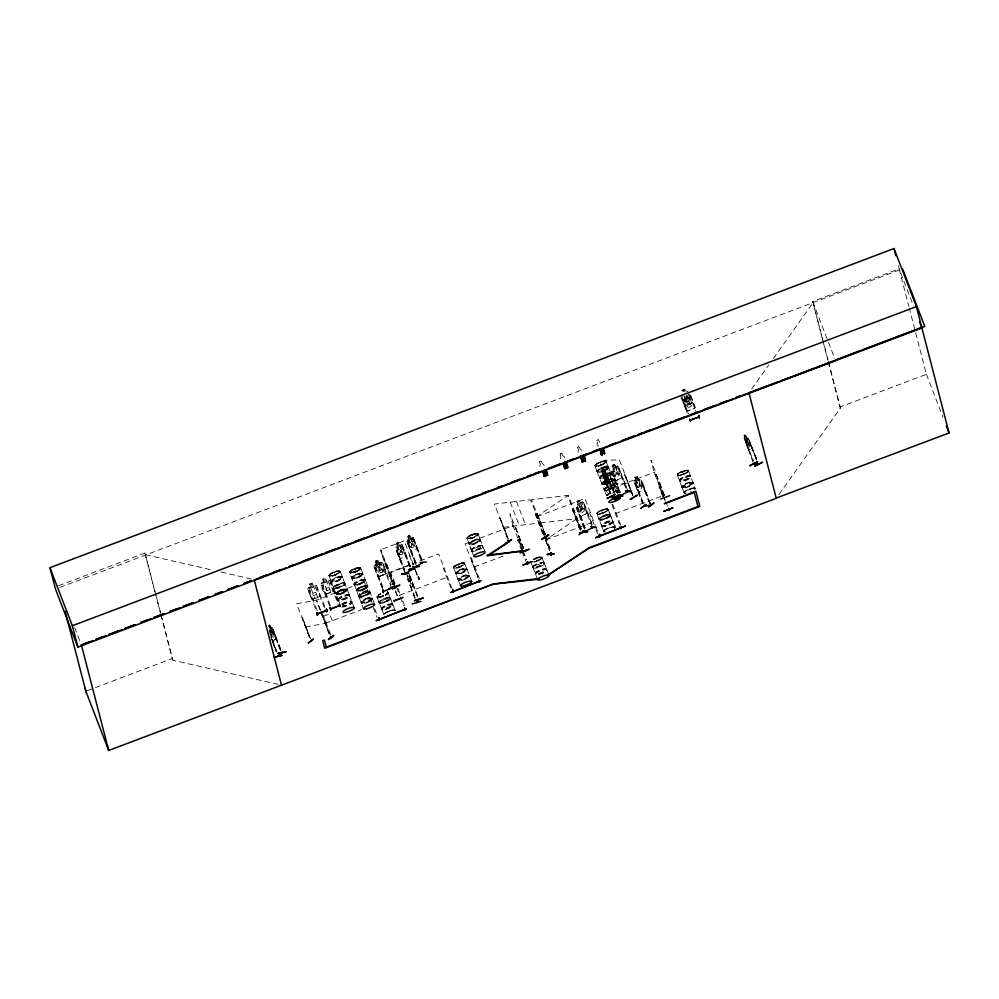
<?xml version="1.0" encoding="UTF-8"?>
<svg xmlns="http://www.w3.org/2000/svg" width="999" height="999" viewBox="0 0 999 999"><rect width="100%" height="100%" fill="white"/><g stroke="black" fill="none" stroke-linecap="round" stroke-linejoin="round"><path stroke-width="0.75" stroke-dasharray="5 3.75" d="M333.504 587.774L333.666 588.074M358.991 596.828L349.4 572.127M374.588 604.145L372.54 598.676A6.081 1.474 -21.1 0 1 364.335 603.071A6.081 1.474 -21.1 0 1 363.686 600.586A6.081 1.474 -21.1 0 1 372.54 598.601L370.067 592.27A6.081 1.474 -21.1 0 1 361.863 596.665A6.081 1.474 -21.1 0 1 361.213 594.18A6.081 1.474 -21.1 0 1 370.067 592.195L365.459 580.107A6.081 1.474 -21.1 0 1 357.155 584.477A6.081 1.474 -21.1 0 1 356.506 581.992A6.081 1.474 -21.1 0 1 365.372 580.007L365.397 580.032M395.104 610.401L392.932 604.632A6.081 1.474 -21.1 0 1 384.615 608.978A6.081 1.474 -21.1 0 1 383.978 606.493A6.081 1.474 -21.1 0 1 392.832 604.507L392.644 604.27A5.994 1.449 -21.1 0 1 384.515 608.566A5.994 1.449 -21.1 0 1 383.878 606.131A5.994 1.449 -21.1 0 1 392.595 604.17L392.857 604.52M532.804 567.32L537.574 579.333M617.844 491.645L610.826 473.414A6.081 1.474 -21.1 0 1 602.634 477.909A6.081 1.474 -21.1 0 1 601.985 475.424A6.081 1.474 -21.1 0 1 610.839 473.439L610.801 473.389M610.976 473.838L610.976 473.776A6.081 1.474 -21.1 0 0 602.11 475.761A6.081 1.474 -21.1 0 0 602.759 478.246A6.081 1.474 -21.1 0 0 610.963 473.776M682.005 487.387L677.222 474.8M341.67 593.631C330.282 596.803 338.311 589.173 345.192 588.911M347.277 589.772A6.006 1.449 -21.1 0 0 338.524 591.733A6.006 1.449 -21.1 0 0 339.161 594.193A6.006 1.449 -21.1 0 0 347.277 589.772L347.252 590.122M356.231 590.259C358.566 592.257 368.431 589.285 367.32 585.589M367.707 586.026L364.535 585.976L358.891 588.111A6.006 1.449 -21.1 0 0 359.553 590.584A6.006 1.449 -21.1 0 0 367.657 586.163L362 589.647M376.798 596.84L380.631 593.681M469.33 544.517C468.256 543.231 468.181 539.672 466.695 538.199C470.904 531.843 485.751 532.255 472.789 537.787M539.51 461.925L540.384 464.585A2.135 2.073 -14.5 0 0 541.146 467.794L541.146 467.794M536.738 561.013L540.621 559.078L542.02 557.255A6.006 1.449 -21.1 0 0 533.166 559.215M542.07 557.367L538.786 557.055L533.141 559.19M560.127 454.133L560.988 456.793A2.135 2.073 -14.5 0 0 561.75 459.965L561.75 459.99M577.622 447.527L578.483 450.174A2.135 2.073 -14.5 0 0 579.233 453.346L579.245 453.384M596.728 440.596L598.226 439.498L599.6 442.195A2.135 2.073 -14.5 0 1 601.186 445.054L601.186 445.079M602.897 512.999C589.335 517.082 602.022 507.917 607.142 508.766C611.276 509.815 600.849 513.436 602.934 513.086M605.856 461.014C607.617 462.662 599.537 466.608 600.436 464.81M602.447 482.867L604.37 481.543A6.006 1.449 -21.1 0 1 613.111 479.545L612.574 480.544M608.179 483.404L608.766 482.917L604.994 483.978A6.006 1.449 -21.1 0 1 604.395 481.555A6.006 1.449 -21.1 0 1 613.136 479.595L613.136 479.532A6.006 1.449 -21.1 0 1 605.007 483.953A6.006 1.449 -21.1 0 1 604.37 481.506C610.676 477.634 618.731 478.846 607.604 483.666M615.047 527.797L614.535 528.409A6.006 1.449 -21.1 0 0 612.362 527.185A6.006 1.449 -21.1 0 0 604.894 530.282A6.006 1.449 -21.1 0 0 605.731 532.067M684.053 492.932C684.727 490.059 696.415 485.614 694.929 489.76A6.006 1.449 -21.1 0 0 690.209 489.235A6.006 1.449 -21.1 0 0 684.515 493.331L684.103 493.019M596.99 471.466L604.495 490.284M615.559 485.601L615.546 485.626A6.081 1.474 -21.1 0 1 607.33 490.097A6.081 1.474 -21.1 0 1 606.693 487.612A6.081 1.474 -21.1 0 1 615.546 485.626L615.534 485.514M365.497 580.344A6.081 1.474 -21.1 0 0 356.643 582.33A6.081 1.474 -21.1 0 0 357.28 584.815A6.081 1.474 -21.1 0 0 365.497 580.344L365.509 580.307M392.957 604.845A6.081 1.474 -21.1 0 0 384.103 606.83A6.081 1.474 -21.1 0 0 384.752 609.315A6.081 1.474 -21.1 0 0 392.957 604.845L392.969 604.845M596.977 471.341L594.88 465.559M341.97 590.859L341.258 591.083M355.045 568.968L354.408 569.567L355.382 569.23M459.028 564.36L458.404 564.922L459.315 564.472M472.065 535.289L472.777 535.152L471.928 535.302M535.701 558.916L536.675 558.578L535.751 558.728M599.962 463.037L600.586 462.762M601.848 510.914L602.722 510.439L602.097 510.901M611.038 485.389C612.687 495.616 601.785 479.458 603.621 477.21L603.833 476.211L607.317 476.698M603.896 476.311L603.621 477.21M601.623 471.64L601.785 470.604L602.684 470.741M686.45 397.602C686.55 402.297 683.104 402.809 685.489 397.165M752.334 449.725L751.66 446.903L752.334 449.725L748.551 449.488L744.118 437.962L753.171 462.4M329.87 576.161L329.158 576.036L334.765 575.237M345.217 588.898L347.015 589.26L339.747 590.846L335.864 593.918L339.048 593.93A6.006 1.449 -21.1 0 0 347.19 589.56L341.183 593.606L342.357 593.306M355.769 571.053L354.608 571.952L355.369 571.815M377.073 597.115C387.4 595.354 379.22 597.889 388.136 592.969M472.177 537.874L473.339 537.362M602.047 513.149C603.034 513.024 602.634 512.037 602.797 513.136M683.191 474.488L682.417 474.612L682.879 473.988M378.296 560.377L375.337 561.463L376.573 564.41L375.474 565.909L377.522 571.253L379.895 572.964L382.642 571.94L383.241 569.093L381.181 563.761L379.345 563.361L378.296 560.352C372.04 559.702 379.245 565.047 374.538 565.072L373.888 566.483L382.492 588.461M334.128 575.337L334.852 575.124M334.203 572.976L334.902 572.627L334.228 572.415M339.66 572.477L334.49 574.999L335.302 574.937M342.232 593.369L342.395 592.744M355.469 571.153L354.757 571.89M355.307 571.915L356.331 571.353L355.632 571.615M355.582 571.44L355.806 571.091M349.6 572.614L356.893 571.053L360.152 569.105L360.439 567.644M361.763 587.412L362.212 587.662M362.674 589.872L363.374 589.622L362.6 589.572M382.068 596.44L382.704 596.341M388.112 592.956L387.187 591.945A6.006 1.449 -21.1 0 1 385.164 594.917A6.006 1.449 -21.1 0 1 377.31 597.015A6.006 1.449 -21.1 0 1 380.656 593.706A6.006 1.449 -21.1 0 0 377.31 597.015A6.006 1.449 -21.1 0 0 385.164 594.917A6.006 1.449 -21.1 0 0 387.137 591.995M458.429 564.772L458.853 564.822M459.64 566.97C461.613 565.721 458.166 567.719 459.19 566.608M459.09 567.332L460.352 566.645M472.015 537.924L472.664 537.499M473.364 537.624L472.165 537.537L473.289 537.562M536.6 558.503L535.851 558.453L536.638 558.628M536.675 561.163L536.088 560.938L537.462 560.701M537.312 560.776L537.599 560.589M599.899 462.849L600.499 462.824M600.774 462.587L600.399 462.5M600.849 465.247L601.523 464.66L600.387 465.01M605.844 461.038C599.175 459.765 587.599 469.505 601.46 464.835M601.823 483.216L602.11 484.103L604.994 483.978A6.006 1.449 -21.1 0 0 613.136 479.595M607.28 483.254L607.842 482.879M607.829 480.806L606.955 481.293L607.629 481.031M607.467 483.528L607.404 483.141M603.858 484.428L608.778 483.141M602.36 513.161L603.396 512.425M603.196 512.974L603.671 512.537L603.009 512.774M603.771 531.106L604.008 531.967M677.235 474.45C677.135 477.859 686.001 472.302 683.353 474.513M683.466 473.988C680.931 475.012 685.838 473.426 683.141 473.863M683.204 471.865L682.642 471.628M404.87 572.152L395.716 548.676L396.079 547.202L401.049 544.093L402.122 544.692L410.601 566.72M415.896 565.072L406.968 541.583L407.317 540.097L412.3 537L413.374 537.587L422.402 561.076M407.117 541.57L407.455 540.172M539.522 461.963L540.197 461.113L541.446 461.501M560.139 454.17L561.088 453.296M603.783 531.056C607.979 523.963 620.579 531.83 612.874 521.428A6.081 1.474 -21.1 0 1 604.57 525.811A6.081 1.474 -21.1 0 1 603.933 523.326A6.081 1.474 -21.1 0 1 612.787 521.341L612.737 521.291M360.664 568.493L360.676 568.468A5.982 1.449 -21.1 0 0 352.085 570.379A5.982 1.449 -21.1 0 0 352.722 572.827A5.969 1.449 -21.1 0 0 360.776 568.443A5.969 1.449 -21.1 0 0 352.098 570.392A5.969 1.449 -21.1 0 0 352.722 572.827A5.982 1.449 -21.1 0 0 360.776 568.431L360.651 568.518M356.431 590.047L360.227 587.474M381.893 609.465L383.791 614.635A6.006 1.449 -21.1 0 1 389.772 610.826A6.006 1.449 -21.1 0 1 394.917 610.826A6.006 1.449 -21.1 0 0 390.509 610.601A6.006 1.449 -21.1 0 0 383.878 614.21L390.509 610.589L395.167 610.426M601.81 483.216L607.042 480.019L612.961 479.295A6.006 1.449 -21.1 0 0 604.283 481.293A6.006 1.449 -21.1 0 0 604.919 483.741A6.006 1.449 -21.1 0 0 613.036 479.333L613.111 479.333M677.21 474.45L677.734 473.813M584.328 528.421L575.874 506.418L578.121 504.083L576.972 501.223L579.595 499.9L580.656 502.897L582.305 503.184L584.365 508.516L583.953 511.463L581.555 512.712L579.383 511.088L577.322 505.756L578.246 504.133L576.972 501.223M584.477 528.434L575.986 506.406L576.523 505.019L582.454 501.848L583.678 502.447L592.182 524.475M633.99 481.481L634.477 480.344M397.614 546.378L396.928 548.001L398.988 553.334L400.924 554.957L402.884 553.708L403.059 550.761L400.999 545.429L399.588 545.142L398.439 542.145L396.341 543.481L397.44 546.341L396.341 543.481M602.772 470.841L604.432 477.047L606.081 479.42L607.492 479.557L605.307 472.015L604.982 474.425L602.747 471.628L604.907 475.049L605.157 478.234L605.456 475.699L607.842 478.608L605.107 474.175L604.22 474.075L604.582 475.024L605.481 475.124L605.282 472.04L603.084 468.131L601.573 467.882L602.772 470.841L601.573 467.882M323.963 591.733C321.416 591.895 321.703 579.632 321.166 584.04M374.001 566.458L374.613 565.134L381.406 562.562L382.754 563.136L385.701 570.804L385.889 573.988L378.958 576.61L376.848 574.138M682.554 400.924L683.191 399.5L690.072 397.028L691.333 397.689M686.7 396.69C694.617 400.911 685.751 399.912 686.438 397.415M577.709 447.29L578.858 446.678M407.48 575.586L407.005 576.261L407.567 575.549M410.739 580.918L410.065 581.893L408.004 576.56L408.678 575.586L412.724 586.063M413.186 585.227L411.451 587.799L413.274 585.289L412.4 582.13L413.249 585.302M414.797 598.314L407.717 579.158L415.297 597.939M409.528 576.585L410.027 576.211L418.481 599.812M751.66 389.023L768.83 364.872M773.351 358.516L813.124 302.585L827.959 359.852M778.97 494.505L840.434 408.079L828.346 361.363M323.751 581.98L322.64 583.491L324.7 588.823L327.06 590.546L329.807 589.51L330.407 586.663L328.346 581.331L326.498 580.931M375.474 565.921L376.573 564.41M685.239 398.838L684.128 400.349L686.188 405.681L688.548 407.417L691.308 406.381L691.895 403.534L689.847 398.201L687.999 397.802M334.39 572.489L334.915 572.589M334.64 572.727L333.966 572.877L334.503 572.427M335.164 574.475L334.915 574.712M334.852 574.587L335.826 574.637L335.302 575.037M339.697 572.477C342.033 568.119 327.809 572.939 329.171 576.011M341.708 593.206L342.919 592.944L342.332 593.406M342.02 593.319L347.227 590.184M363.274 589.547L362.874 589.535M382.305 596.203L383.766 595.741L383.241 596.141M459.203 564.597L458.928 564.86M464.173 564.435L464.735 563.261A6.006 1.449 -21.1 0 0 455.869 565.222A6.006 1.449 -21.1 0 0 456.506 567.669A6.006 1.449 -21.1 0 0 464.622 563.261M601.123 465.134L601.823 464.722L601.011 465.272M536.251 558.678L536.426 558.553M602.434 482.842L601.835 484.016L603.846 484.428M536.238 561.176L536.9 560.464M606.293 476.486L609.44 482.954L609.59 485.152L608.191 484.99L606.568 482.629L604.507 477.297L606.855 480.132L607.13 477.759L606.93 481.268L607.542 480.694L609.69 484.315L607.33 481.393L607.117 484.028L606.793 480.756L604.72 476.373M603.346 512.712L602.946 513.161M682.579 472.04L683.154 471.953M682.442 472.077L682.517 472.165M268.331 626.223L269.705 625.012L270.717 627.884M268.494 626.261L269.693 625.149M269.605 629.12L271.591 627.072L272.452 627.772M272.452 629.82L273.089 629.42L272.452 629.82L280.294 650.137M273.027 641.271L276.074 638.498M360.152 569.105L359.315 569.717M346.728 590.759L345.891 591.371M356.98 589.435L357.792 588.798M382.18 596.178L383.229 595.554M459.078 567.032L459.24 567.207M458.766 567.245L464.135 564.435M612.562 480.531L607.717 483.191M677.747 473.838C681.643 469.443 696.191 468.631 683.266 474.325M309.465 637.524L302.085 617.807M310.527 638.723L302.422 617.757L309.802 637.462M329.121 634.065L321.74 614.348L329.295 633.928M637.25 476.773L638.361 479.695L640.059 479.308L641.221 480.207L650.337 503.696M635.551 482.892L634.702 483.141L635.551 482.892L643.393 503.209M641.221 480.207L644.467 490.871L644.093 487.862M649.675 503.808L641.445 481.905L642.12 481.793L650.511 503.571M642.12 481.793L641.271 482.042M636.85 489.123L638.773 491.82L644.53 490.834M545.604 539.897L549.413 537.337M550.686 536.475L577.322 518.518M507.779 539.298L499.887 518.181L508.054 537.687M499.687 518.319L500.499 518.106M535.214 514.11L536.026 513.898L535.214 514.11L543.306 535.089M544.842 534.915L536.962 513.798L545.666 534.702M536.75 513.936L537.562 513.723M572.277 509.727L573.089 509.515L572.277 509.727L580.369 530.706M542.632 530.419C540.946 530.294 544.817 532.267 544.255 534.615M408.691 539.235L407.58 536.376L409.765 535.039L410.826 538.036L412.25 538.324L414.31 543.656L414.135 546.615L412.175 547.852L410.239 546.241L408.179 540.896L408.866 539.285L407.767 536.426L409.727 535.189M396.441 543.531L398.476 542.282M404.645 572.165L396.241 550.399L396.828 550.024L404.882 570.329M401.96 546.79L402.759 546.403L401.96 546.79L410.914 570.017M408.291 542.919L407.492 543.294L408.291 542.919L416.695 564.685M413.211 539.697L414.011 539.31L413.211 539.697L422.165 562.912M397.04 550.012L396.241 550.399M398.676 556.356L400.574 558.728L405.519 555.606L405.07 552.347M459.602 566.595L459.328 566.533M462.212 565.734L463.324 565.072M615.846 491.321L609.602 474.4M609.615 474.537L616.883 492.582M630.282 489.572L624.587 474.038L630.531 489.423M615.646 466.995L614.485 464.135L612.025 465.472L613.186 468.331M614.497 464.273L612.2 465.522L613.299 468.381L612.437 470.005L614.497 475.337L616.608 476.948L618.905 475.699L619.255 472.752L617.195 467.42L615.596 467.132L614.485 464.135M627.559 490.147L618.443 466.67L617.32 466.083L611.538 469.193L611.063 470.666L619.655 492.694M619.48 492.682L611.638 472.365L612.312 472.003L620.329 492.332M618.306 468.743L619.155 468.381L618.306 468.743L627.26 491.958M612.487 472.003L611.638 472.365M614.073 478.346L616.021 480.731L621.79 477.584L621.453 474.338M616.021 480.731L621.79 477.584M744.118 437.962C747.302 439.073 741.595 433.591 745.691 435.264L746.79 438.124L748.763 439.26L757.692 462.599M745.691 435.264L749.912 444.605L749.999 446.828L748.538 446.715L746.865 444.368M744.18 438.062L747.864 438.199M745.029 440.484L753.034 460.989M748.763 439.26L747.789 438.249M756.305 459.827L749.287 440.821L757.005 459.727M749.025 440.959L749.725 440.859M746.915 446.603L748.638 449.438L752.259 449.625M601.698 470.641L605.332 471.053M601.56 471.603L610.764 495.079M603.046 473.201L602.36 473.301L603.046 473.201L610.889 493.531M613.748 492.594L606.743 473.576L614.435 492.495M607.155 473.626L606.468 473.726M604.52 479.27L606.131 482.167L609.69 482.529L609.153 479.695L609.69 482.529L606.131 482.08M603.696 473.464L605.107 473.676M608.054 477.759L607.305 476.61M608.091 477.722L607.217 476.648M606.58 484.877L608.266 487.649M580.694 502.759L582.454 501.848M585.189 528.071L577.347 507.754L576.635 508.116M592.444 527.722L583.478 504.495L584.19 504.133M586.625 510.114L586.925 513.361L580.819 516.471L578.883 514.098M586.925 513.361L580.869 516.483L578.921 514.023M354.932 571.803L355.644 571.316M362.237 589.522L362.287 590.109M362.999 589.909L362.35 590.184M608.054 483.104L608.728 482.867L607.854 482.892M684.702 473.701L686.026 473.051M536.938 560.664L536.301 560.914M600.799 464.61L600.337 465.222M334.977 575.049L336.426 574.45M339.76 590.871L341.208 590.272M341.883 593.206L343.456 592.694M535.864 558.953L536.388 558.503M536.388 561.326L537.05 561.088M58.516 585.714L144.917 553.046L160.814 613.623M822.464 339.173L812.711 301.498L899.1 268.831L908.853 306.506M59.853 587.424L899.525 269.917L913.411 305.906M681.855 390.347L684.802 389.21L685.851 392.232L687.424 391.633M681.992 390.409L684.802 389.21M685.913 392.095L687.911 391.308M692.394 402.847L685.464 405.469L692.394 402.847L692.207 399.662M310.464 587.025L309.403 588.498L311.451 593.831L313.811 595.554L316.571 594.517L317.158 591.67L315.097 586.338L313.261 585.938L312.212 582.929L309.265 584.065L314.86 598.426M330.919 592.37L325.449 577.922L322.515 579.058L328.109 593.418M376.148 561.838L377.922 561.176L378.284 562.125L376.523 562.799L376.161 561.825L377.934 561.163M321.653 582.654L328.571 580.019L329.907 580.681L337.912 601.273M313.624 586.9L310.826 587.949M324.113 582.929L326.873 581.893M381.406 562.474L379.395 563.236L381.406 562.449L382.742 563.136M381.393 562.562L374.538 565.084L376.448 564.335M376.948 565.359L379.695 564.323L381.755 569.655L379.008 570.691C380.282 565.147 371.466 563.124 378.983 568.306C376.461 573.938 380.282 573.426 379.807 568.681C382.567 572.564 385.926 570.379 380.194 567.819C382.692 563.161 378.883 562.562 379.37 567.395L376.898 565.434L379.707 564.31M312.937 593.269L315.684 592.232M326.173 588.261L328.933 587.225M326.124 594.18L332.929 591.458L332.867 588.374L333.054 591.558L326.074 594.193L324.013 591.72M324.663 606.281L316.658 585.689L315.322 585.027L308.404 587.662L307.754 589.06L310.764 596.853L312.874 599.188L319.805 596.54L319.618 593.381M378.983 576.485L385.764 573.901L378.996 576.473L376.923 574.075M536.962 516.658L584.939 498.526L595.242 525.224M389.223 573.139L413.211 564.06M87.263 690.659L172.228 658.528L160.914 614.835M840.434 408.079L840.022 406.993L926.41 374.325L909.252 308.017M367.457 590.197L359.453 593.219L362.075 599.999L370.067 596.977M325.337 623.364L361.675 609.615M399.625 595.204L447.602 577.06M473.963 567.095L504.495 555.556M545.929 539.885L593.893 521.753M615.384 513.623L663.361 495.479M376.523 562.787L378.296 562.112M308.579 590.734L309.365 590.347L317.232 610.739M317.382 587.412L316.571 587.712L325.512 610.864M321.815 585.726L322.615 585.339L330.469 605.731M375.449 567.757L374.65 568.144L375.449 567.757L383.304 588.161M391.596 588.274L382.629 565.047L383.441 564.747L391.283 585.064M382.654 565.134L383.441 564.747M386.588 563.686L394.73 584.877M379.008 570.679L381.768 569.642M379.895 572.964L382.642 571.928M378.958 576.598L385.876 573.988M656.068 474.338L664.223 495.529M515.721 527.834L523.826 548.813M389.672 575.574L392.957 584.165M662.986 496.228L659.515 486.313M517.594 540.072L518.806 539.722L517.607 540.147L521.378 549.937M542.407 530.781L543.219 530.469M590.384 512.637L589.572 512.937L593.881 524.125M479.358 578.658L471.241 557.604L470.442 557.991L477.984 577.484L464.997 543.868L512.974 525.736L522.327 549.837M683.204 399.525L685.102 398.776L684.003 395.929M688.061 397.702L690.072 396.915L691.408 397.614M694.367 405.269L694.555 408.454L687.624 411.064L694.442 408.366L694.255 405.269L689.16 392.045M409.29 555.107L413.087 564.972M394.23 584.927L385.714 564.023M600.799 464.622L601.198 464.523M472.889 537.649L467.02 538.598M462.724 562.874C457.155 562.687 446.853 571.016 459.515 567.12M535.926 557.954L537.4 557.454M536.813 561.113L533.866 561.888A6.006 1.449 -21.1 0 0 541.995 557.467A6.006 1.449 -21.1 0 0 533.241 559.428M473.514 534.09L476.136 533.491M362.013 590.122L362.425 590.072M456.58 567.869A6.006 1.449 -21.1 0 0 464.697 563.461A6.006 1.449 -21.1 0 0 455.956 565.422A6.006 1.449 -21.1 0 0 456.58 567.869L457.967 567.494M269.705 625.012L273.863 633.691L274.113 636.575L272.914 637.687L269.33 630.669M275.349 635.376L276.049 638.586L273.127 641.37L271.503 638.96L273.114 641.246M362.812 589.323L363.099 589.497M391.908 610.227L393.131 610.014M305.607 626.922L325.587 623.401M637.3 476.735L634.827 477.172L636.038 480.119L635.202 481.268L637.262 486.6L639.348 488.686L641.608 488.311L641.945 485.826L639.884 480.494L638.299 479.732L637.2 476.885M634.427 480.382L639.997 479.458M503.409 527.285L539.547 523.014M540.471 522.902L576.61 518.631M406.968 541.583L416.108 565.047M400.986 544.093L402.122 544.692M416.258 545.254L416.77 548.501L411.75 551.635L409.99 549.188M405.519 555.606L404.932 552.385M400.499 558.741L398.813 556.281M595.816 466.233L596.803 466.183M686.563 470.192L687.537 470.142M602.772 484.228L603.746 484.178M462.749 562.874L464.46 562.986M613.124 483.516L628.359 483.154M624.35 474.188L630.544 489.56M561.076 453.259L561.863 453.509M363.386 589.547L356.356 590.584L358.791 587.849A6.006 1.449 -21.1 0 1 367.557 585.889L367.669 585.913M347.115 589.285L347.19 589.31A6.006 1.449 -21.1 0 1 338.973 593.706A6.006 1.449 -21.1 0 1 338.336 591.246A6.006 1.449 -21.1 0 1 347.09 589.285L346.94 589.023A5.969 1.449 -21.1 0 1 338.936 593.531A5.969 1.449 -21.1 0 1 338.311 591.096A5.969 1.449 -21.1 0 1 346.99 589.16M617.32 466.083L618.431 466.758L627.384 490.147M601.66 467.844L603.184 467.994L604.27 470.941L606.156 472.065L615.134 495.354M602.097 468.494L603.384 469.53L602.472 469.443M604.745 474.188L604.795 474.2M608.703 482.867L607.317 482.704L605.257 477.372L606.643 477.534L608.866 482.979M608.179 487.687L611.763 488.136L610.988 485.364M583.628 502.447L582.405 501.96M577.347 507.754L585.039 528.046M612.237 479.17L612.899 479.295M359.715 567.469L360.377 567.607C357.317 567.42 349.213 569.193 349.687 572.664M367.32 585.601L358.791 587.849A6.006 1.449 -21.1 0 0 359.44 590.297A6.006 1.449 -21.1 0 0 367.557 585.889M342.52 592.907L339.048 593.93A6.006 1.449 -21.1 0 1 338.449 591.52A6.006 1.449 -21.1 0 1 347.19 589.56M394.13 609.964L394.78 610.089M379.333 563.361L381.181 563.761M145.567 554.732L213.449 570.304M220.991 572.027L252.672 579.295M172.228 658.528L172.877 660.227L278.471 684.44M578.846 446.653L580.481 449.425A2.135 2.073 -14.5 0 1 582.067 452.285L582.08 452.31M269.742 630.157L271.466 632.13L271.516 628.533L271.978 632.542L274.101 635.052L273.701 635.539L271.94 633.428L271.99 637.237L271.453 633.066L269.505 630.806M328.559 580.132L329.82 580.781M315.322 585.139L316.583 585.789M412.237 537.112L413.311 537.674M375.999 564.522L385.839 573.301M690.646 476.198L690.646 476.198A6.081 1.474 -21.1 0 0 681.855 478.259A6.081 1.474 -21.1 0 0 682.504 480.744A6.081 1.474 -21.1 0 0 690.709 476.273L690.846 476.486A6.081 1.474 -21.1 0 0 681.98 478.596A6.081 1.474 -21.1 0 0 682.629 481.068A6.081 1.474 -21.1 0 0 690.833 476.61L690.871 476.948A5.994 1.449 -21.1 0 0 682.18 478.971A5.994 1.449 -21.1 0 0 682.816 481.406A5.994 1.449 -21.1 0 0 690.896 477.01L695.429 488.798M617.619 491.433L618.069 492.445M604.258 490.034L606.493 495.741M610.214 514.797L608.029 509.24A6.006 1.449 -21.1 0 1 599.924 513.636A6.006 1.449 -21.1 0 1 599.288 511.188A6.006 1.449 -21.1 0 1 608.041 509.228L610.451 515.259A6.081 1.474 -21.1 0 0 601.585 517.245A6.081 1.474 -21.1 0 0 602.235 519.73A6.081 1.474 -21.1 0 0 610.439 515.259L612.749 521.278L610.501 515.659A5.994 1.449 -21.1 0 0 601.785 517.619A5.994 1.449 -21.1 0 0 602.409 520.067A5.994 1.449 -21.1 0 0 610.501 515.659M612.574 521.028L612.587 521.066A5.994 1.449 -21.1 0 1 604.47 525.399A5.994 1.449 -21.1 0 1 603.846 522.952A5.994 1.449 -21.1 0 1 612.549 521.003L612.599 521.053M599.35 519.867L596.828 513.449M601.823 526.273L603.858 531.668M543.906 562.649L544.33 563.286A6.081 1.474 -21.1 0 0 535.464 565.272A6.081 1.474 -21.1 0 0 536.113 567.757A6.081 1.474 -21.1 0 0 544.318 563.286L546.628 569.305M546.366 569.03L546.803 569.692A6.081 1.474 -21.1 0 0 537.937 571.678A6.081 1.474 -21.1 0 0 538.586 574.163A6.081 1.474 -21.1 0 0 546.79 569.692L548.838 575.237M479.995 539.26L480.444 539.91A6.081 1.474 -21.1 0 0 471.578 541.895A6.081 1.474 -21.1 0 0 472.215 544.38A6.081 1.474 -21.1 0 0 480.432 539.91L480.494 540.322M471.803 550.936L469.243 544.455M466.583 568.643L467.033 569.293A6.081 1.474 -21.1 0 0 458.166 571.278A6.081 1.474 -21.1 0 0 458.816 573.763A6.081 1.474 -21.1 0 0 467.033 569.293L469.518 575.699A6.081 1.474 -21.1 0 0 460.639 577.684A6.081 1.474 -21.1 0 0 461.288 580.169A6.081 1.474 -21.1 0 0 469.505 575.699L471.553 581.243M469.055 575.049L469.043 575.012A5.994 1.449 -21.1 0 1 461.051 579.432A5.994 1.449 -21.1 0 1 460.427 576.985A5.994 1.449 -21.1 0 1 469.143 575.037L469.405 575.387A6.081 1.474 -21.1 0 1 461.163 579.832A6.081 1.474 -21.1 0 1 460.514 577.36A6.081 1.474 -21.1 0 1 469.368 575.374L469.33 575.312M360.614 567.907A6.006 1.449 -21.1 0 1 352.497 572.315A6.006 1.449 -21.1 0 1 351.86 569.867A6.006 1.449 -21.1 0 1 360.614 567.907L363.037 573.901A6.081 1.474 -21.1 0 0 354.17 575.923A6.081 1.474 -21.1 0 0 354.807 578.409A6.081 1.474 -21.1 0 0 363.024 573.938L365.184 579.757M372.103 597.951L372.09 597.926A5.994 1.449 -21.1 0 1 364.098 602.335A5.994 1.449 -21.1 0 1 363.461 599.887A5.994 1.449 -21.1 0 1 372.177 597.939L372.44 598.289A6.081 1.474 -21.1 0 1 364.198 602.747A6.081 1.474 -21.1 0 1 363.561 600.262A6.081 1.474 -21.1 0 1 372.415 598.276M342.42 576.997A6.081 1.474 -21.1 0 0 333.566 578.983A6.081 1.474 -21.1 0 0 334.215 581.468A6.081 1.474 -21.1 0 0 342.42 576.997L340.11 571.291A6.006 1.449 -21.1 0 0 331.393 573.251A6.006 1.449 -21.1 0 0 332.03 575.711A6.006 1.449 -21.1 0 0 340.147 571.291M344.767 583.241L342.62 577.734A6.006 1.449 -21.1 0 1 334.515 582.142A6.006 1.449 -21.1 0 1 333.878 579.682A6.006 1.449 -21.1 0 1 342.62 577.734L342.545 577.472A6.081 1.474 -21.1 0 1 334.34 581.793A6.081 1.474 -21.1 0 1 333.691 579.308A6.081 1.474 -21.1 0 1 342.557 577.335L342.095 576.648A6.006 1.449 -21.1 0 0 333.466 578.608A6.006 1.449 -21.1 0 0 334.103 581.068A6.006 1.449 -21.1 0 0 342.207 576.66L342.17 576.71M349.475 595.267A6.081 1.474 -21.1 0 0 340.622 597.252A6.081 1.474 -21.1 0 0 341.258 599.737A6.081 1.474 -21.1 0 0 349.475 595.267L345.08 584.14A6.006 1.449 -21.1 0 1 336.988 588.548A6.006 1.449 -21.1 0 1 336.351 586.101A6.006 1.449 -21.1 0 1 345.092 584.14L345.005 583.553A6.081 1.474 -21.1 0 1 336.688 587.874A6.081 1.474 -21.1 0 1 336.039 585.389A6.081 1.474 -21.1 0 1 344.892 583.404L344.73 583.191M331.331 581.818L328.933 575.524M333.928 588.349L338.524 600.224M458.391 580.282L455.869 573.938M379.22 602.859L376.873 596.628M349.188 594.954L349.613 595.591A6.081 1.474 -21.1 0 0 340.746 597.577A6.081 1.474 -21.1 0 0 341.383 600.062A6.081 1.474 -21.1 0 0 349.6 595.591L354.121 607.542M331.393 581.98L333.516 587.537M608.441 467.095L608.503 467.37A6.081 1.474 -21.1 0 0 599.637 469.355A6.081 1.474 -21.1 0 0 600.287 471.84A6.081 1.474 -21.1 0 0 608.491 467.37L610.664 473.189A5.994 1.449 -21.1 0 1 602.522 477.51A5.994 1.449 -21.1 0 1 601.898 475.062A5.994 1.449 -21.1 0 1 610.614 473.101M615.421 485.302A6.081 1.474 -21.1 0 0 606.568 487.287A6.081 1.474 -21.1 0 0 607.205 489.772A6.081 1.474 -21.1 0 0 615.421 485.302L615.084 484.952A5.994 1.449 -21.1 0 0 606.468 486.913A5.994 1.449 -21.1 0 0 607.105 489.36A5.994 1.449 -21.1 0 0 615.184 484.965L615.372 485.239M601.86 526.323L599.113 519.605M484.952 551.873L482.904 546.391A6.081 1.474 -21.1 0 1 474.687 550.786A6.081 1.474 -21.1 0 1 474.05 548.301A6.081 1.474 -21.1 0 1 482.904 546.316L480.482 540.322A5.994 1.449 -21.1 0 0 471.765 542.27A5.994 1.449 -21.1 0 0 472.402 544.717A5.994 1.449 -21.1 0 0 480.482 540.322M482.767 545.953L482.729 545.941A6.081 1.474 -21.1 0 0 473.926 547.976A6.081 1.474 -21.1 0 0 474.562 550.461A6.081 1.474 -21.1 0 0 482.779 545.991L482.442 545.641A5.994 1.449 -21.1 0 0 473.826 547.602A5.994 1.449 -21.1 0 0 474.463 550.049A5.994 1.449 -21.1 0 0 482.542 545.654L482.742 545.941M455.981 573.95L453.409 567.482M390.359 598.101A6.081 1.474 -21.1 0 0 381.506 600.087A6.081 1.474 -21.1 0 0 382.142 602.572A6.081 1.474 -21.1 0 0 390.359 598.101L390.497 598.401A6.081 1.474 -21.1 0 0 381.63 600.424A6.081 1.474 -21.1 0 0 382.28 602.897A6.081 1.474 -21.1 0 0 390.484 598.438L392.595 604.17M362.899 573.601A6.081 1.474 -21.1 0 0 354.033 575.586A6.081 1.474 -21.1 0 0 354.682 578.071A6.081 1.474 -21.1 0 0 362.899 573.601L362.674 573.301A5.994 1.449 -21.1 0 1 354.583 577.659A5.994 1.449 -21.1 0 1 353.946 575.224A5.994 1.449 -21.1 0 1 362.662 573.264M369.942 591.87A6.081 1.474 -21.1 0 0 361.089 593.856A6.081 1.474 -21.1 0 0 361.725 596.341A6.081 1.474 -21.1 0 0 369.942 591.87L369.667 591.595A5.994 1.449 -21.1 0 1 361.626 595.928A5.994 1.449 -21.1 0 1 360.989 593.481A5.994 1.449 -21.1 0 1 369.705 591.533L369.78 591.645M381.905 609.502L379.295 602.984M692.969 482.38L692.956 482.342A5.994 1.449 -21.1 0 1 684.864 486.75A5.994 1.449 -21.1 0 1 684.24 484.303A5.994 1.449 -21.1 0 1 692.956 482.342L693.169 482.654A6.081 1.474 -21.1 0 1 684.977 487.15A6.081 1.474 -21.1 0 1 684.327 484.665A6.081 1.474 -21.1 0 1 693.181 482.679M610.077 514.597A5.994 1.449 -21.1 0 1 601.997 518.993A5.994 1.449 -21.1 0 1 601.361 516.545A5.994 1.449 -21.1 0 1 610.077 514.597L610.127 514.685M480.307 539.585A6.081 1.474 -21.1 0 0 471.453 541.57A6.081 1.474 -21.1 0 0 472.09 544.055A6.081 1.474 -21.1 0 0 480.307 539.585L480.132 539.373A5.994 1.449 -21.1 0 1 471.99 543.643A5.994 1.449 -21.1 0 1 471.353 541.196A5.994 1.449 -21.1 0 1 480.069 539.248L477.984 533.878A5.982 1.449 -21.1 0 0 469.293 535.826A6.006 1.449 -21.1 0 0 469.917 538.299A6.006 1.449 -21.1 0 0 478.022 533.878A6.006 1.449 -21.1 0 0 469.28 535.839A5.982 1.449 -21.1 0 0 469.917 538.274A5.982 1.449 -21.1 0 0 477.984 533.878M466.845 568.918L466.883 568.931A6.081 1.474 -21.1 0 1 458.691 573.426A6.081 1.474 -21.1 0 1 458.042 570.941A6.081 1.474 -21.1 0 1 466.895 568.955L466.77 568.793M390.035 597.752L390.159 597.827A5.994 1.449 -21.1 0 1 382.043 602.16A5.994 1.449 -21.1 0 1 381.406 599.725A5.994 1.449 -21.1 0 1 390.122 597.764L388.037 592.407M683.441 402.934L685.501 405.344M683.353 403.009L685.464 405.469M324.101 591.645L326.149 594.055M310.851 596.653L312.912 599.063L319.692 596.465L319.518 593.369M687.624 411.064L685.514 408.603M608.279 466.933L608.179 466.795A5.994 1.449 -21.1 0 1 600.049 471.091A5.994 1.449 -21.1 0 1 599.425 468.656A5.994 1.449 -21.1 0 1 608.141 466.695L606.056 461.338A6.006 1.449 -21.1 0 0 597.34 463.299A6.006 1.449 -21.1 0 0 597.976 465.746A6.006 1.449 -21.1 0 0 606.093 461.338M458.216 580.107L460.289 585.339M605.244 471.091L614.173 492.632M471.64 550.749L473.688 555.968M338.336 600.024L339.485 602.897M636.987 489.048L638.861 491.683M544.068 562.787L541.87 557.255M358.891 596.778L363.324 608.254M562.05 453.671L562.986 456.006A2.135 2.073 -14.5 0 1 564.572 458.891L564.585 458.928M541.433 461.476L542.382 463.836A2.135 2.073 -14.5 0 1 543.968 466.72L543.968 466.72M410.127 585.264L411.538 587.762M682.155 487.662L684.253 493.019M466.683 568.656L466.708 568.718A5.994 1.449 -21.1 0 1 458.578 573.026A5.994 1.449 -21.1 0 1 457.954 570.579A5.994 1.449 -21.1 0 1 466.67 568.618L464.585 563.261M308.454 587.774L307.754 589.06L316.408 611.051M926.41 374.325L942.981 417.245M812.711 301.498L834.789 358.728M749.462 440.996L756.743 459.865M744.118 435.139L744.804 439.023L753.308 460.839M690.509 395.067L696.69 411.101M689.135 393.918L695.878 411.413M688.211 393.956L689.747 397.952L689.16 400.799L686.4 401.835L684.04 400.112L681.98 394.78M686.962 394.817L688.274 398.514L685.514 399.55L684.14 395.979M686.588 395.604L686.95 396.566L685.189 397.227L684.814 396.278M681.955 396.628L688.673 414.048M681.705 398.389L687.3 412.912M680.394 395.304L687.324 412.987M688.423 470.579A6.006 1.449 -21.1 0 1 680.331 474.987A6.006 1.449 -21.1 0 1 679.695 472.539A6.006 1.449 -21.1 0 1 688.423 470.579L690.496 475.936A6.006 1.449 -21.1 0 1 682.392 480.344A6.006 1.449 -21.1 0 1 681.755 477.897A6.006 1.449 -21.1 0 1 690.496 475.936M664.535 495.417L650.936 460.114L654.07 472.202L664.909 500.299M665.234 500.349L654.395 472.252L606.418 490.397L608.104 494.755M665.759 501.673L667.394 505.944M659.153 486.226L662.936 496.016M662.787 496.391L659.028 486.675L659.839 486.363M641.445 481.905L650.411 505.132M635.002 477.222L636.101 480.069L634.353 480.294L633.89 481.456L642.544 503.459M635.364 483.029L643.206 503.346M634.877 483.004L642.719 503.321M630.781 489.423L619.405 459.927L604.158 460.289L616.62 492.582M631.318 490.821L632.941 495.017M631.068 490.821L632.679 495.017M631.081 490.959L632.692 495.154M630.819 490.971L632.442 495.167M612.312 472.003L620.154 492.32M602.634 473.164L610.626 493.668A5.994 1.449 -21.1 0 0 609.353 494.393M612.662 504.12L620.754 525.099M611.85 504.433L619.43 524.088M612.974 522.077A5.994 1.449 -21.1 0 1 604.882 526.473A5.994 1.449 -21.1 0 1 604.258 524.025A5.994 1.449 -21.1 0 1 612.974 522.077L615.047 527.422M595.754 526.535L597.939 532.217M596.028 529.645L597.639 533.841M583.553 502.522L592.032 524.45M581.356 528.983L568.356 495.292L536.65 516.67L543.706 534.977M581.118 529.008L573.563 509.44L573.026 509.802L580.819 529.345M580.581 529.37L567.644 495.404L531.518 499.687L545.054 534.765M572.889 509.652L580.444 529.233M572.489 509.59L580.581 530.569M537.362 513.861L545.454 534.84M545.354 535.988L551.298 551.373M544.792 536.013L550.187 549.999M544.118 534.877L530.581 499.787L494.443 504.07L507.979 539.16M544.555 536.038L549.949 550.024M535.814 514.035L543.918 535.014M544.542 536.288L549.962 550.349M545.866 540.571L549.65 550.362M535.414 513.973L543.481 535.002M545.629 540.596L549.413 550.387M516.471 501.461L525.437 524.687M510.264 502.197L519.23 525.412M530.769 561.713L532.804 567.157M515.771 528.046L523.326 547.627M523.014 547.739L509.965 513.848L513.099 525.936M518.806 539.722L522.639 549.725M523.126 550.911L526.411 559.502M522.714 550.948L526.098 559.627M521.903 551.261L525.699 561.126M500.287 518.244L508.379 539.223M470.317 547.227L471.353 549.925M452.16 588.848L438.636 553.846L390.659 571.977L399.887 595.879M450.824 587.837L443.256 568.181L444.08 567.956M413.249 537.674L422.19 561.101M413.424 539.672L421.266 559.989M409.665 535.189L410.764 538.049M408.067 542.932L416.471 564.697M413.499 564.822L404.245 540.846L380.269 549.912L393.818 585.077M415.634 570.342L417.807 576.011M415.222 570.491L417.407 576.161M401.998 544.78L410.377 566.745M402.172 546.778L410.015 567.095M409.415 574.475L417.869 596.528M409.727 576.298L417.669 596.815M409.041 575.062L411.101 580.394L411.613 583.204L410.939 584.19L407.629 575.611M396.828 550.024L404.67 570.354M415.097 598.226L407.155 576.311L407.18 577.647M397.977 588.511L400.699 595.579M402.834 601.098L404.483 605.369M400.412 597.202L403.658 605.669M394.418 584.989L380.831 549.7L383.966 561.788L392.919 585.014L389.797 572.914M395.604 590.958L397.814 596.753M395.292 591.071L397.502 596.878M374.637 568.069L382.48 588.386M372.19 602.322L364.348 582.005L316.371 600.137L321.416 613.199M374.637 608.616L377.347 615.684M371.141 602.01L368.968 596.341L369.792 596.116M373.276 607.529L377.073 617.394M337.887 601.198L330.607 582.33L329.82 582.704L338.199 604.407M329.658 606.043L321.054 584.04M332.255 620.741L329.645 613.96L323.389 616.321L326.011 623.101M317.67 597.377L312.212 582.929M322.615 613.861L330.731 634.927M320.554 610.339L316.633 600.187L296.641 603.696L310.19 638.786M321.104 611.788L329.633 633.878M321.803 614.173L329.458 634.003M275.437 635.352L272.402 627.709L281.493 651.198M272.802 629.482L281.206 651.261M272.739 629.757L280.582 650.074M269.605 632.667L276.885 651.535M271.004 637.087L276.611 651.598M270.929 637.35L276.536 651.86M272.327 641.77L276.248 651.922M74.7 627.622L81.394 644.979M608.541 467.744L608.566 467.769A5.994 1.449 -21.1 0 1 600.461 472.165A5.994 1.449 -21.1 0 1 599.837 469.73A5.994 1.449 -21.1 0 1 608.553 467.769L608.541 467.707M606.443 495.604L606.48 495.666A5.994 1.449 -21.1 0 1 613.149 491.57A5.994 1.449 -21.1 0 1 617.095 492.357M544.368 563.686A5.994 1.449 -21.1 0 1 536.288 568.081A5.994 1.449 -21.1 0 1 535.664 565.646A5.994 1.449 -21.1 0 1 544.368 563.686L544.38 563.686M482.954 546.69L482.967 546.728A5.994 1.449 -21.1 0 1 474.875 551.123A5.994 1.449 -21.1 0 1 474.238 548.676A5.994 1.449 -21.1 0 1 482.954 546.728M898.413 265.647L899.162 268.494M822.851 340.684L827.921 360.277M828.308 361.775L840.022 406.993M659.902 483.341L663.036 495.429M598.351 446.116L598.364 446.153A2.135 2.073 -14.5 0 1 597.589 442.919L596.728 440.559M518.931 537.062L522.065 549.163M161.201 615.122L172.877 660.227M144.917 553.046L155.057 592.22M155.444 593.731L160.514 613.324M275.299 635.401L275.986 638.523M416.183 545.292L416.608 548.451M621.316 474.363L621.64 477.522M586.488 510.139L586.788 513.299M387.325 592.519A5.994 1.449 -21.1 0 1 385.364 595.441A5.994 1.449 -21.1 0 1 377.522 597.527A5.994 1.449 -21.1 0 1 380.856 594.243M383.991 614.422A5.994 1.449 -21.1 0 1 389.86 611.076A5.994 1.449 -21.1 0 1 395.092 610.626M387.225 592.182A6.006 1.449 -21.1 0 1 385.239 595.117A6.006 1.449 -21.1 0 1 377.385 597.215A6.006 1.449 -21.1 0 1 380.731 593.906M686.013 493.031A5.969 1.449 -21.1 0 1 685.189 491.258A5.969 1.449 -21.1 0 1 692.594 488.186A5.969 1.449 -21.1 0 1 694.705 489.423M686.038 493.181A6.006 1.449 -21.1 0 1 685.214 491.396A6.006 1.449 -21.1 0 1 692.669 488.299A6.006 1.449 -21.1 0 1 694.804 489.547M691.558 491.496A6.006 1.449 -21.1 0 1 690.122 492.095M605.644 531.843A6.006 1.449 -21.1 0 1 604.807 530.057A6.006 1.449 -21.1 0 1 612.275 526.96A6.006 1.449 -21.1 0 1 614.41 528.196M367.62 586.088A6.006 1.449 -21.1 0 1 359.528 590.496A6.006 1.449 -21.1 0 1 358.891 588.074A6.006 1.449 -21.1 0 1 367.62 586.088A6.006 1.449 -21.1 0 1 359.528 590.521A6.006 1.449 -21.1 0 1 358.891 588.049A6.006 1.449 -21.1 0 1 367.644 586.113A6.006 1.449 -21.1 0 0 358.916 588.124M342.307 605.019A5.994 1.449 -21.1 0 1 350.587 601.997A5.994 1.449 -21.1 0 1 350.037 604.47A5.994 1.449 -21.1 0 1 341.858 607.067M342.095 604.657A6.081 1.474 -21.1 0 1 350.137 601.623A6.081 1.474 -21.1 0 1 350.674 603.646A6.081 1.474 -21.1 0 1 342.62 606.693M341.895 603.945A5.994 1.449 -21.1 0 1 349.812 600.961A5.994 1.449 -21.1 0 1 350.324 602.946A5.994 1.449 -21.1 0 1 342.407 605.943M341.97 604.333A6.081 1.474 -21.1 0 1 350.012 601.286A6.081 1.474 -21.1 0 1 350.537 603.309A6.081 1.474 -21.1 0 1 342.495 606.356M617.132 492.02A5.994 1.449 -21.1 0 1 617.507 493.431M607.442 495.691A5.994 1.449 -21.1 0 1 608.254 495.067M612.1 493.156A5.994 1.449 -21.1 0 1 613.573 492.644M614.847 491.87A6.081 1.474 -21.1 0 1 617.444 493.044M606.73 495.891A6.081 1.474 -21.1 0 1 613.436 492.245M606.605 495.566A6.081 1.474 -21.1 0 1 614.722 491.545A6.081 1.474 -21.1 0 1 616.483 493.356M541.92 557.255A6.006 1.449 -21.1 0 1 533.803 561.663M533.391 559.752A5.982 1.449 -21.1 0 1 542.095 557.804A5.982 1.449 -21.1 0 1 534.028 562.187M580.019 511.963L580.881 511.838L581.243 508.354C583.841 512.462 586.525 509.065 581.543 507.442L581.755 503.359L580.794 507.055C578.259 503.159 575.674 506.493 580.481 508.004L580.019 511.963M689.535 398.476L688.873 402.335C694.43 404.882 691.483 407.068 688.486 403.196C689.023 408.129 685.002 407.829 687.662 402.809C682.13 400.374 685.364 398.239 688.036 401.91L688.573 398.738L689.535 398.476M748.139 445.591L747.389 442.345L745.179 438.936L747.464 441.695L747.814 439.298L748.026 442.37L750.374 445.854L747.939 442.969L748.139 445.666M400.362 550.611L399.612 554.532L399.7 550.274L397.127 547.952L397.789 547.427L399.912 549.313L400.636 545.604L400.574 549.7C404.732 551.348 402.997 554.657 400.362 550.611M411.613 543.518L410.864 547.44L410.951 543.169C406.805 541.708 408.778 538.299 411.151 542.22L411.875 538.498L411.825 542.594C415.871 544.355 414.398 547.402 411.613 543.518M612.924 521.64L612.911 521.665A6.081 1.474 -21.1 0 1 604.707 526.136A6.081 1.474 -21.1 0 1 604.058 523.651A6.081 1.474 -21.1 0 1 612.911 521.665L612.924 521.64M345.042 583.741L345.017 583.841A6.081 1.474 -21.1 0 1 336.813 588.199A6.081 1.474 -21.1 0 1 336.163 585.726A6.081 1.474 -21.1 0 1 345.03 583.741M616.233 472.589L615.184 476.523L615.509 472.252C610.864 470.766 613.299 467.395 615.784 471.303L616.795 467.582L616.52 471.678C621.316 473.289 618.793 476.698 616.233 472.589M639.11 484.715C639.697 489.36 636.55 488.211 638.386 484.178L635.589 481.156L638.661 483.429C637.812 478.933 641.333 480.207 639.385 483.991L642.282 487.137L639.11 484.715M608.091 509.79L608.079 509.827A5.982 1.449 -21.1 0 1 600.137 514.148A5.982 1.449 -21.1 0 1 599.512 511.713A5.982 1.449 -21.1 0 1 608.204 509.765L608.079 509.827M688.486 471.141L688.486 471.166A5.969 1.449 -21.1 0 1 680.544 475.499A5.969 1.449 -21.1 0 1 679.919 473.064A5.969 1.449 -21.1 0 1 688.598 471.116M269.668 625.824L269.268 627.484L269.668 625.824M271.166 628.958L269.967 630.069L272.028 635.401L273.227 634.29L271.166 628.958M398.314 542.981L397.053 543.781L397.415 544.73L398.676 543.931L398.314 542.981M409.565 535.876L408.291 536.675L408.666 537.637L409.927 536.838L409.565 535.876M399.95 546.091L397.977 547.34L400.037 552.672L402.01 551.423L399.95 546.091M411.201 538.998L409.228 540.234L411.288 545.566L413.261 544.33L411.201 538.998M614.273 464.972L612.799 465.771L613.161 466.733L614.635 465.921L614.273 464.972M615.971 468.081L613.673 469.33L615.734 474.662L618.019 473.414L615.971 468.081M579.308 500.736L577.759 501.535L578.121 502.485L579.67 501.685L579.308 500.736M581.018 503.846L578.608 505.094L580.669 510.427L583.079 509.178L581.018 503.846M684.44 390.035L682.667 390.696L683.029 391.658L684.802 390.984L684.44 390.035M311.85 583.753L310.077 584.415L310.452 585.364L312.212 584.702L311.85 583.753M325.087 578.746L323.326 579.408L323.688 580.357L325.462 579.695L325.087 578.746M688.361 398.763L685.614 399.787L687.662 405.132L690.421 404.096L688.361 398.763M636.987 477.422L635.526 477.672L635.901 478.621L637.35 478.384L636.987 477.422M638.673 480.694L636.413 481.068L638.473 486.401L640.734 486.026L638.673 480.694M745.516 435.851L744.567 435.776L744.942 436.725L745.878 436.8L745.516 435.851M747.065 439.21L745.591 439.085L747.652 444.43L749.125 444.543L747.065 439.21M604.545 471.94L603.134 471.803L605.194 477.135L606.605 477.272L604.545 471.94M365.072 579.72L365.06 579.682A5.994 1.449 -21.1 0 0 356.418 581.63A5.994 1.449 -21.1 0 0 357.055 584.078A5.994 1.449 -21.1 0 0 365.135 579.67L365.047 579.695M608.354 467.008L608.316 466.983A6.081 1.474 -21.1 0 0 599.512 469.018A6.081 1.474 -21.1 0 0 600.162 471.503A6.081 1.474 -21.1 0 0 608.366 467.033L608.329 466.983M610.302 514.897L610.264 514.885A6.081 1.474 -21.1 0 0 601.46 516.92A6.081 1.474 -21.1 0 0 602.097 519.393A6.081 1.474 -21.1 0 0 610.314 514.935L610.389 515.022M615.609 486.038L615.584 486.001A5.994 1.449 -21.1 0 0 606.88 487.987A5.994 1.449 -21.1 0 0 607.517 490.434A5.994 1.449 -21.1 0 0 615.596 486.038M467.095 569.692L467.07 569.667A5.994 1.449 -21.1 0 0 458.366 571.653A5.994 1.449 -21.1 0 0 459.003 574.1A5.994 1.449 -21.1 0 0 467.082 569.692M390.547 598.838L390.522 598.738A5.994 1.449 -21.1 0 1 382.455 603.234A5.994 1.449 -21.1 0 1 381.83 600.799A5.994 1.449 -21.1 0 1 390.534 598.838M370.13 592.607L370.105 592.507A5.994 1.449 -21.1 0 1 362.038 597.002A5.994 1.449 -21.1 0 1 361.401 594.555A5.994 1.449 -21.1 0 1 370.117 592.607M363.087 574.338L363.062 574.313A5.994 1.449 -21.1 0 0 354.358 576.298A5.994 1.449 -21.1 0 0 354.995 578.733A5.994 1.449 -21.1 0 0 363.074 574.338M349.662 595.991L349.638 595.966A5.994 1.449 -21.1 0 0 340.934 597.951A5.994 1.449 -21.1 0 0 341.571 600.399A5.994 1.449 -21.1 0 0 349.65 596.003M384.927 609.64A5.994 1.449 -21.1 0 0 393.019 605.244A5.994 1.449 -21.1 0 0 384.303 607.205A5.994 1.449 -21.1 0 0 384.927 609.64M470.129 538.798A5.982 1.449 -21.1 0 0 478.196 534.415A5.982 1.449 -21.1 0 0 469.493 536.363A5.982 1.449 -21.1 0 0 470.129 538.798M469.992 538.498A6.006 1.449 -21.1 0 0 478.109 534.078A6.006 1.449 -21.1 0 0 469.355 536.038A6.006 1.449 -21.1 0 0 469.992 538.498M685.277 487.824A6.006 1.449 -21.1 0 0 693.381 483.416A6.006 1.449 -21.1 0 0 684.64 485.377A6.006 1.449 -21.1 0 0 685.277 487.824M685.102 487.487A6.081 1.474 -21.1 0 0 693.306 483.017A6.081 1.474 -21.1 0 0 684.452 485.002A6.081 1.474 -21.1 0 0 685.102 487.487M680.406 475.199A6.006 1.449 -21.1 0 0 688.511 470.791A6.006 1.449 -21.1 0 0 679.77 472.752A6.006 1.449 -21.1 0 0 680.406 475.199M461.476 580.506A5.994 1.449 -21.1 0 0 469.555 576.111A5.994 1.449 -21.1 0 0 460.839 578.059A5.994 1.449 -21.1 0 0 461.476 580.506M456.73 568.206A5.982 1.449 -21.1 0 0 464.797 563.811A5.982 1.449 -21.1 0 0 456.106 565.759A5.982 1.449 -21.1 0 0 456.73 568.206M599.999 513.848A6.006 1.449 -21.1 0 0 608.116 509.44A6.006 1.449 -21.1 0 0 599.375 511.401A6.006 1.449 -21.1 0 0 599.999 513.848M357.467 585.152A5.994 1.449 -21.1 0 0 365.547 580.744A5.994 1.449 -21.1 0 0 356.83 582.704A5.994 1.449 -21.1 0 0 357.467 585.152M352.585 572.527A6.006 1.449 -21.1 0 0 360.701 568.119A6.006 1.449 -21.1 0 0 351.948 570.079A6.006 1.449 -21.1 0 0 352.585 572.527M364.51 603.408A5.994 1.449 -21.1 0 0 372.59 599.013A5.994 1.449 -21.1 0 0 363.886 600.961A5.994 1.449 -21.1 0 0 364.51 603.408M359.765 591.108A5.994 1.449 -21.1 0 0 367.844 586.7A5.994 1.449 -21.1 0 0 359.128 588.661A5.994 1.449 -21.1 0 0 359.765 591.108M332.255 576.223A5.969 1.449 -21.1 0 0 340.309 571.84A5.969 1.449 -21.1 0 0 331.631 573.788A5.969 1.449 -21.1 0 0 332.255 576.223M332.118 575.923A6.006 1.449 -21.1 0 0 340.222 571.503A6.006 1.449 -21.1 0 0 331.481 573.463A6.006 1.449 -21.1 0 0 332.118 575.923M336.576 587.474A6.006 1.449 -21.1 0 0 344.68 583.066A6.006 1.449 -21.1 0 0 335.939 585.027A6.006 1.449 -21.1 0 0 336.576 587.474M339.298 594.492A5.969 1.449 -21.1 0 0 347.352 590.109A5.969 1.449 -21.1 0 0 338.673 592.057A5.969 1.449 -21.1 0 0 339.298 594.492M341.159 599.325A5.994 1.449 -21.1 0 0 349.238 594.929A5.994 1.449 -21.1 0 0 340.522 596.878A5.994 1.449 -21.1 0 0 341.159 599.325M602.946 478.583A5.994 1.449 -21.1 0 0 611.026 474.175A5.994 1.449 -21.1 0 0 602.31 476.136A5.994 1.449 -21.1 0 0 602.946 478.583M604.882 483.591A5.982 1.449 -21.1 0 0 612.949 479.195A5.982 1.449 -21.1 0 0 604.245 481.143A5.982 1.449 -21.1 0 0 604.882 483.591M598.201 466.271A5.982 1.449 -21.1 0 0 606.268 461.888A5.982 1.449 -21.1 0 0 597.564 463.836A5.982 1.449 -21.1 0 0 598.201 466.271M598.051 465.934A6.006 1.449 -21.1 0 0 606.168 461.526A6.006 1.449 -21.1 0 0 597.414 463.486A6.006 1.449 -21.1 0 0 598.051 465.934A6.006 1.449 -21.1 0 0 606.168 461.55A6.006 1.449 -21.1 0 0 597.427 463.511A6.006 1.449 -21.1 0 0 598.064 465.959M605.244 484.54A5.982 1.449 -21.1 0 0 613.311 480.157A5.982 1.449 -21.1 0 0 604.62 482.105A5.982 1.449 -21.1 0 0 605.244 484.54M605.107 484.228A6.006 1.449 -21.1 0 0 613.224 479.807A6.006 1.449 -21.1 0 0 604.47 481.768A6.006 1.449 -21.1 0 0 605.107 484.228M538.761 574.5A5.994 1.449 -21.1 0 0 546.84 570.092A5.994 1.449 -21.1 0 0 538.136 572.052A5.994 1.449 -21.1 0 0 538.761 574.5M538.349 573.426A5.994 1.449 -21.1 0 0 546.428 569.018A5.994 1.449 -21.1 0 0 537.712 570.978A5.994 1.449 -21.1 0 0 538.349 573.426M538.449 573.826A6.081 1.474 -21.1 0 0 546.665 569.355A6.081 1.474 -21.1 0 0 537.812 571.341A6.081 1.474 -21.1 0 0 538.449 573.826M535.976 567.42A6.081 1.474 -21.1 0 0 544.193 562.949A6.081 1.474 -21.1 0 0 535.339 564.934A6.081 1.474 -21.1 0 0 535.976 567.42M535.876 567.007A5.994 1.449 -21.1 0 0 543.956 562.612A5.994 1.449 -21.1 0 0 535.239 564.572A5.994 1.449 -21.1 0 0 535.876 567.007"/><path stroke-width="1.5" d="M471.69 581.43L471.665 581.455A6.006 1.449 -21.1 0 1 463.536 585.876A6.006 1.449 -21.1 0 1 462.899 583.428A6.006 1.449 -21.1 0 1 471.653 581.468L471.69 581.293M317.058 612.749L317.195 615.284L317.17 612.799M317.582 615.047L317.058 612.699M330.432 610.252L330.207 607.317M330.831 610.039L330.294 607.742M330.831 638.561L330.419 636.326M383.104 590.209L383.279 592.694L383.054 589.735M404.595 608.116L404.732 610.639L404.707 608.166M478.533 580.244L479.458 582.255M551.423 555.044L550.886 552.797L551.048 555.244M619.979 526.698L620.879 528.771M689.61 419.056L690.309 421.366M412.187 603.908L420.916 601.348M273.901 657.205L282.093 655.369L273.751 657.392M418.406 599.825L416.708 602.347M543.618 472.177C547.764 485.526 540.684 462.737 544.293 476.273M545.929 471.316L546.528 475.586L547.539 475.224L546.503 471.091L546.977 475.424L545.504 471.491M565.521 468.256L564.735 468.706L564.123 464.423M564.285 464.385C563.498 472.589 568.231 466.783 563.711 464.61M567.12 467.782L566.221 463.374L567.145 467.794L568.169 467.407L566.67 463.474M581.193 457.992L582.255 462.087L581.218 457.967M581.805 457.754L582.842 461.875L581.605 457.829M584.303 456.668L583.616 457.092L584.69 461.163M585.214 460.964C579.495 444.992 588.811 471.765 583.99 456.943M585.277 460.939C584.877 452.085 582.879 459.278 585.639 460.826M602.372 454.458L601.76 454.72C598.888 441.358 604.745 463.211 601.273 450.412M603.259 449.625C607.155 462.937 599.525 439.348 604.782 453.546M602.335 454.508C599.537 456.668 600.686 443.681 601.985 454.62M547.177 554.595L554.245 553.671L547.502 554.457M547.402 554.445L553.896 553.883M401.873 573.488C401.798 576.148 417.432 571.078 401.735 574.05M419.293 566.508L412.974 567.007L419.568 566.258M282.055 652.672L278.209 656.218M414.51 600.599L423.351 598.001L414.498 600.699M416.758 602.609L419.018 599.425M550.736 554.07L551.423 553.633M617.882 495.092L617.694 495.729L622.689 495.979M617.682 495.679L622.702 495.991M582.792 531.256L587.649 531.668L582.804 531.306M583.141 531.043L587.537 531.618M405.119 573.651L411.688 569.667M405.244 573.576L406.081 573.201M410.514 569.205L411.563 569.605M416.371 566.558L422.614 562.599M417.307 566.133L416.483 566.483M422.09 562.949L422.702 562.562M611.288 496.578L615.896 496.99M699 416.895L690.122 420.242L698.838 416.97M317.545 613.848L326.398 610.514L317.632 613.923M330.869 608.915L339.66 605.519M331.668 637.15L330.657 637.574M383.616 591.371L399.862 585.127L390.709 588.186M377.947 619.542L378.808 619.218L378.034 619.617M452.235 591.383L453.096 591.058L452.335 591.458M526.461 563.336L527.872 562.937M598.413 536.113L599.412 535.839M620.829 527.734L621.715 527.31L620.841 527.634M277.884 656.268L281.805 652.672M286.014 651.723L277.922 653.446M354.22 607.767A6.006 1.449 -21.1 0 0 345.467 609.727A6.006 1.449 -21.1 0 0 346.104 612.187A6.006 1.449 -21.1 0 0 354.22 607.767L354.245 607.579M548.938 575.461A6.006 1.449 -21.1 0 0 540.184 577.422A6.006 1.449 -21.1 0 0 540.821 579.87A6.006 1.449 -21.1 0 0 548.938 575.461L548.963 575.262M545.891 471.353L547.502 475.224M564.672 464.248L565.771 468.306M566.233 463.499L567.295 467.594M582.167 457.629L583.229 461.725M582.367 461.888L581.368 457.779M600.449 450.549L601.398 454.845M620.516 495.616L628.159 491.608M505.594 543.419L511.675 539.472L505.681 543.481M541.957 539.06L548.738 535.089L542.307 539.098M616.171 496.853L611.638 496.378M410.626 569.13L411.276 569.942M410.951 569.979L411.501 569.642M313.224 639.185L308.204 643.081L313.374 639.098M328.471 639.435L333.479 635.514M328.471 639.51L333.703 635.601M585.364 531.343L593.381 527.347M593.294 527.397L592.482 527.672M654.045 503.034L648.476 507.017L653.646 502.997M330.756 608.866L339.498 605.681M405.057 609.24L405.831 608.928M480.194 580.918L479.37 581.243M598.513 536.088L599.225 535.801M411.775 569.63L411.463 568.743M509.315 541.458L486.863 555.831L526.348 550.511L488.024 555.044M489.335 554.895L509.527 541.296L508.778 541.408M394.63 587.25L395.654 586.9M544.105 537.337L545.054 537.087M542.032 539.123L547.952 535.052M546.528 536.95L545.754 537.162M551.073 554.02L551.223 553.721M408.841 569.58L415.197 569.118L408.541 569.73M420.067 562.487L426.436 562M412.974 567.032L413.124 566.396M585.451 531.306L586.238 530.906M614.76 499.725L621.853 495.529L614.922 499.737M637.362 495.267L630.219 499.375L637.187 495.167M626.023 491.196L630.644 491.57M757.354 461.7L749.725 465.796L757.554 461.663M755.057 466.208L762.674 462.125L754.769 466.071M607.28 498.464L615.284 494.418L607.28 498.439M619.942 494.842L612.162 498.951L619.767 494.455M595.891 527.347L590.996 526.56M643.768 506.243L644.505 506.106M581.381 532.817L581.281 532.966M479.483 581.081L480.169 580.831M551.436 553.871L552.26 553.583L551.46 553.97M508.903 541.358L508.454 540.559M919.517 321.74L921.927 327.972L77.885 647.127L55.482 589.073L49.95 567.682L893.993 248.526L916.395 306.593L949.05 432.979L776.073 498.114M77.885 647.127L72.353 625.736L916.395 306.593M93.007 640.584L82.842 644.43L90.085 641.608M95.904 639.485L106.069 635.651M122.04 629.607L108.978 634.552L119.131 630.631M135.115 624.662L124.95 628.508L135.102 624.6M140.921 622.464L151.086 618.631M153.983 617.532L164.148 613.686M180.132 607.642L169.967 611.488L177.21 608.703M260.015 577.434L267.32 574.675M273.152 572.464L280.444 569.705M289.198 566.396L293.581 564.747M302.335 561.438L322.764 553.708M325.686 552.609L335.901 548.738M341.733 546.54L349.038 543.781M354.87 541.57L365.085 537.712M370.929 535.501L378.221 532.742M384.053 530.531L391.358 527.772M400.112 524.463L408.866 521.153M416.158 518.394L420.542 516.733M423.464 515.634L433.678 511.775M436.588 510.664L446.803 506.805M452.647 504.595L462.862 500.736M465.784 499.637L475.999 495.766M481.83 493.556L489.123 490.809M497.889 487.487L502.26 485.839M511.013 482.529L519.78 479.22M527.072 476.461L531.443 474.8M534.365 473.701L538.748 472.04M547.502 468.731L560.639 463.761M563.548 462.662L573.763 458.803M579.607 456.593L586.9 453.833M592.744 451.623L600.037 448.863M608.791 445.554L616.083 442.794M621.927 440.584L633.603 436.176M637.974 434.515L642.357 432.867M645.279 431.755L649.65 430.107M661.326 425.686L671.54 421.828M674.462 420.729L684.677 416.858M690.509 414.66L697.814 411.9M703.646 409.69L713.86 405.831M719.705 403.621L726.997 400.861M735.751 397.552L740.134 395.891M255.707 579.333L286.351 567.757M289.273 566.645L413.311 519.742M416.233 518.643L524.213 477.809M527.135 476.71L635.127 435.876M638.036 434.765L732.891 398.901M735.813 397.802L835.526 360.651M836.787 359.615L859.827 350.911M862.699 349.812L921.74 327.497M694.255 492.382L664.273 503.721L695.891 491.283L699.799 506.393L588.911 548.326L547.952 575.199L588.798 547.889L697.939 506.618M326.286 647.14L492.682 584.228L537.974 579.32L539.123 578.546L493.956 583.891L324.65 648.251L322.702 640.684L324.45 640.034L326.398 647.589M95.892 639.41L103.147 636.663M140.909 622.414L148.164 619.667M153.983 617.482L164.148 613.636M748.95 392.832L777.996 381.868M780.893 380.769L924.799 326.436L902.584 268.856M329.907 607.979L330.219 607.317M339.41 604.407L339.935 606.693L339.51 604.295M392.295 586.725L392.769 589.123L392.719 586.6M388.486 588.836L391.271 587.712M758.678 464.06L754.12 463.673M394.031 600.836L403.034 597.39L394.056 600.911M758.416 464.223L753.733 463.873M668.618 508.379L669.205 510.551M527.197 561.85L527.734 564.135L527.697 561.638M550.998 552.847L551.023 555.332M452.859 589.959L453.396 592.245L452.972 589.847M379.071 617.931L379.108 620.404L379.071 617.906M663.86 511.438L672.789 507.829M663.786 511.213L672.814 507.904M523.201 565.059L532.167 561.538L523.126 564.822M418.431 577.06L418.993 579.333L418.444 576.96M286.014 651.61L278.084 653.321M509.153 541.495L508.241 540.696M651.161 504.982L650.274 505.269M643.718 506.368L651.073 505.007M641.096 508.254L646.166 504.295L640.996 508.141M547.952 535.177L548.738 535.089M409.59 569.268L412.175 569.068M579.358 532.879L586.413 531.992L579.645 532.729M595.554 527.497L591.121 526.885L595.941 527.397M698.776 415.596L699.362 417.857M599.213 534.527L599.737 536.813M326.211 609.303L326.748 611.6M378.621 618.006L379.158 620.292M579.058 534.727L584.89 530.344M603.658 449.5L604.482 453.534M600.736 450.586L601.336 454.857M547.564 475.187L546.203 471.078M669.655 495.704L660.651 499.075M946.29 425.824L949.05 432.979M507.554 540.958L507.842 541.683M411.238 568.756L411.401 569.692M49.95 567.682L72.353 625.736M107.392 745.928L108.691 750.474L776.26 498.326L748.888 392.582M85.165 688.348L86.476 692.894M893.993 248.526L895.828 255.657M694.143 491.945L698.051 507.055M563.873 464.385L565.122 468.568M545.616 471.291L546.59 475.561M543.843 471.965L544.842 476.073M544.505 476.361L543.194 472.077L544.118 476.498M254.245 579.895L281.556 685.376M81.394 644.979L108.691 750.474L85.827 691.208L65.147 611.326M394.28 586.101L394.667 588.536L394.28 586.101M620.204 497.777L620.179 497.789A6.006 1.449 -21.1 0 1 612.05 502.222A6.006 1.449 -21.1 0 1 611.413 499.762A6.006 1.449 -21.1 0 1 620.167 497.802M625.961 491.158L631.031 491.458L625.986 491.158M193.194 602.697L183.029 606.543L193.182 602.672M209.166 596.665L199.001 600.511L209.166 596.64M222.24 591.72L214.972 594.467L222.228 591.708M238.212 585.676L228.047 589.522L238.212 585.676M251.273 580.744L244.018 583.491L251.273 580.744M699.225 415.509L699.312 417.969L699.213 415.497M406.168 608.866L376.298 620.641L406.168 608.866M480.994 580.569L451.123 592.345L480.994 580.569M625.486 525.961L595.616 537.737L625.486 525.961M326.661 609.228L326.698 611.7L326.661 609.203M528.995 549.275L520.029 552.784L528.995 549.3M599.662 534.453L599.687 536.925L599.65 534.428M476.935 556.505A6.006 1.449 -21.1 0 0 485.052 552.085A6.006 1.449 -21.1 0 0 476.298 554.045A6.006 1.449 -21.1 0 0 476.935 556.505M366.571 608.791A6.006 1.449 -21.1 0 0 374.687 604.37A6.006 1.449 -21.1 0 0 365.934 606.331A6.006 1.449 -21.1 0 0 366.571 608.791"/></g></svg>
